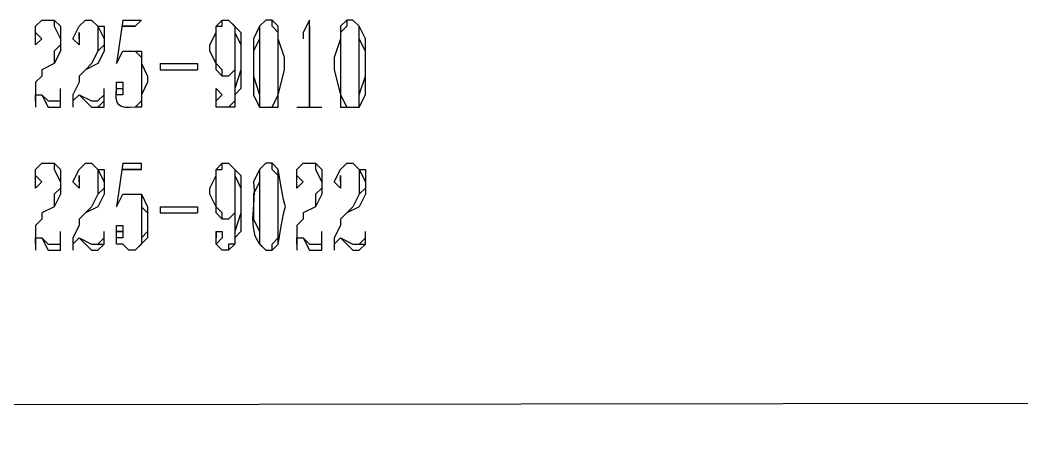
# Model space of a CAD drawing. Header units: metres. Extents: x 45 to 1207, y 17 to 774.
# Drawn here: x 1056.6 to 1095.24, y 17.04 to 33.12 of the extents above; entities that cross this region are included whole.
import ezdxf

# ---------------------------------------------------------------- set-up
doc = ezdxf.new("R2010")
doc.units = ezdxf.units.M

msp = doc.modelspace()

# ---------------------------------------------------------------- linework, layer by layer
for p, q in [((1057.199, 32.88), (1057.439, 33.12)), ((1057.199, 32.16), (1057.199, 32.88)), ((1057.439, 33.12), (1057.919, 33.12)), ((1057.919, 33.12), (1058.159, 32.88)), ((1057.919, 33.12), (1057.919, 32.88)), ((1057.919, 32.88), (1058.159, 32.4)), ((1058.159, 32.88), (1058.159, 31.92)), ((1058.159, 32.88), (1058.159, 31.92)), ((1058.639, 32.4), (1058.879, 32.88)), ((1058.879, 32.88), (1059.119, 33.12)), ((1059.119, 33.12), (1059.359, 33.12)), ((1059.359, 33.12), (1059.599, 32.88)), ((1059.359, 33.12), (1059.599, 32.88)), ((1059.599, 32.88), (1059.839, 32.88)), ((1059.599, 32.88), (1059.839, 32.4)), ((1059.599, 32.88), (1059.599, 31.92)), ((1059.839, 32.88), (1059.839, 31.92)), ((1060.559, 33.12), (1060.319, 31.44)), ((1060.559, 33.12), (1061.279, 33.12)), ((1061.039, 32.88), (1060.559, 32.88)), ((1060.559, 32.88), (1061.039, 32.88)), ((1061.039, 32.88), (1061.279, 33.12)), ((1064.159, 32.88), (1064.399, 33.12)), ((1064.159, 32.64), (1064.159, 32.88)), ((1064.159, 31.44), (1064.159, 32.88)), ((1064.159, 32.88), (1064.399, 32.88)), ((1064.399, 33.12), (1064.639, 33.12)), ((1064.399, 32.88), (1064.399, 33.12)), ((1064.639, 33.12), (1065.119, 32.64)), ((1064.639, 33.12), (1064.879, 32.88)), ((1064.879, 32.88), (1064.879, 32.64)), ((1065.839, 32.88), (1065.599, 32.4)), ((1066.079, 33.12), (1065.839, 32.88)), ((1066.079, 33.12), (1065.839, 32.88)), ((1065.839, 32.88), (1065.839, 32.4)), ((1065.839, 32.88), (1065.839, 29.76)), ((1066.319, 33.12), (1066.079, 33.12)), ((1066.559, 32.88), (1066.319, 33.12)), ((1066.319, 32.88), (1066.319, 33.12)), ((1066.559, 32.64), (1066.319, 32.88)), ((1066.559, 32.4), (1066.559, 32.88)), ((1066.559, 30), (1066.559, 32.88)), ((1067.759, 33.12), (1067.519, 32.64)), ((1067.759, 29.76), (1067.759, 33.12)), ((1067.759, 32.88), (1067.759, 29.76)), ((1067.759, 29.76), (1067.759, 32.88)), ((1069.199, 33.12), (1068.959, 32.88)), ((1068.959, 32.88), (1068.959, 32.4)), ((1068.959, 32.88), (1068.959, 30)), ((1069.199, 32.88), (1068.959, 32.64)), ((1069.439, 33.12), (1069.199, 33.12)), ((1069.199, 33.12), (1069.199, 32.88)), ((1069.679, 32.88), (1069.439, 33.12)), ((1069.679, 32.88), (1069.439, 33.12)), ((1069.919, 32.4), (1069.679, 32.88)), ((1069.679, 32.4), (1069.679, 32.88)), ((1069.679, 29.76), (1069.679, 32.88)), ((1057.199, 32.4), (1057.199, 32.64)), ((1057.199, 32.64), (1057.439, 32.4)), ((1058.879, 32.4), (1058.879, 32.64)), ((1058.879, 32.64), (1058.879, 32.16)), ((1063.919, 32.16), (1064.159, 32.64)), ((1064.159, 31.44), (1064.159, 32.64)), ((1064.879, 32.64), (1065.119, 32.16)), ((1065.119, 32.64), (1065.119, 30.48)), ((1066.559, 30.24), (1066.559, 32.64)), ((1067.519, 32.64), (1067.519, 32.4)), ((1068.959, 32.64), (1068.959, 30.24)), ((1057.439, 32.4), (1057.199, 32.16)), ((1058.159, 32.16), (1057.919, 31.92)), ((1058.159, 32.4), (1058.159, 32.16)), ((1058.879, 32.16), (1058.639, 32.4)), ((1059.839, 32.16), (1059.599, 31.92)), ((1059.839, 32.4), (1059.839, 32.16)), ((1063.919, 31.92), (1063.919, 32.16)), ((1065.119, 32.16), (1065.119, 31.2)), ((1065.599, 32.4), (1065.599, 30.24)), ((1065.839, 32.4), (1065.599, 31.92)), ((1066.799, 31.68), (1066.559, 32.4)), ((1068.959, 32.4), (1068.719, 31.68)), ((1069.919, 31.92), (1069.679, 32.4)), ((1069.919, 30.24), (1069.919, 32.4)), ((1058.159, 31.92), (1057.919, 31.44)), ((1057.919, 31.92), (1057.919, 31.44)), ((1059.599, 31.92), (1059.359, 31.44)), ((1059.839, 31.92), (1059.599, 31.44)), ((1060.319, 31.44), (1060.559, 31.92)), ((1060.559, 31.92), (1061.279, 31.92)), ((1061.039, 31.92), (1061.279, 31.68)), ((1061.279, 31.92), (1061.279, 31.44)), ((1064.159, 31.44), (1063.919, 31.92)), ((1065.599, 31.92), (1065.599, 30.96)), ((1069.919, 30.96), (1069.919, 31.92)), ((1057.919, 31.44), (1057.439, 31.2)), ((1057.919, 31.44), (1057.439, 31.2)), ((1059.599, 31.44), (1059.119, 31.2)), ((1059.359, 31.44), (1059.119, 31.2)), ((1061.279, 31.68), (1061.279, 30)), ((1061.279, 31.44), (1061.519, 30.96)), ((1061.279, 31.44), (1061.279, 30.24)), ((1061.999, 31.44), (1063.439, 31.44)), ((1061.999, 31.44), (1061.999, 31.2)), ((1063.439, 31.44), (1063.439, 31.2)), ((1064.159, 31.2), (1064.159, 31.44)), ((1064.399, 31.2), (1064.159, 31.44)), ((1064.879, 31.68), (1064.879, 31.2)), ((1066.799, 31.2), (1066.799, 31.68)), ((1068.719, 31.68), (1068.719, 31.2)), ((1057.439, 30.96), (1057.199, 30.72)), ((1057.439, 31.2), (1057.439, 30.96)), ((1059.119, 31.2), (1058.879, 30.96)), ((1058.879, 30.96), (1058.879, 30.72)), ((1061.519, 30.96), (1061.519, 30.72)), ((1061.999, 31.2), (1063.439, 31.2)), ((1064.399, 30.96), (1064.159, 31.2)), ((1064.399, 30.96), (1064.399, 31.2)), ((1064.639, 30.96), (1064.399, 30.96)), ((1064.879, 31.2), (1064.639, 30.96)), ((1065.119, 31.2), (1064.879, 30.48)), ((1065.599, 30.96), (1065.839, 30.24)), ((1066.559, 30.24), (1066.799, 31.2)), ((1068.719, 31.2), (1068.959, 30.24)), ((1069.679, 30.24), (1069.919, 30.96)), ((1057.199, 30.72), (1057.199, 29.76)), ((1058.879, 30.72), (1058.639, 30.24)), ((1060.319, 30.48), (1060.319, 30.72)), ((1060.319, 30.72), (1060.559, 30.72)), ((1060.559, 30.72), (1060.559, 30.24)), ((1061.519, 30.72), (1061.279, 30.24)), ((1057.199, 30), (1057.199, 30.24)), ((1057.199, 30.24), (1057.439, 30.24)), ((1057.439, 30.24), (1057.679, 30)), ((1057.439, 30.24), (1057.679, 29.76)), ((1057.439, 30.24), (1057.679, 29.76)), ((1058.159, 29.76), (1058.159, 30.48)), ((1058.159, 30), (1058.159, 30.24)), ((1058.639, 30.24), (1058.639, 29.76)), ((1058.639, 30), (1058.879, 30.24)), ((1058.879, 30.24), (1059.359, 30)), ((1058.879, 30.24), (1059.359, 29.76)), ((1058.879, 30.24), (1059.359, 29.76)), ((1059.599, 30), (1059.839, 30.24)), ((1059.839, 29.76), (1059.839, 30.48)), ((1060.559, 30.24), (1060.319, 30.24)), ((1061.279, 30.24), (1061.279, 29.76)), ((1064.159, 30.24), (1064.159, 30.48)), ((1064.159, 29.76), (1064.159, 30.48)), ((1064.159, 30.48), (1064.399, 30.24)), ((1064.399, 30.24), (1064.159, 30)), ((1065.119, 30.48), (1064.879, 30.24)), ((1064.879, 30.48), (1064.879, 30.24)), ((1064.879, 30.24), (1064.879, 29.76)), ((1065.599, 30.24), (1065.839, 29.76)), ((1065.839, 30.24), (1065.839, 30)), ((1066.319, 29.76), (1066.559, 30.24)), ((1066.559, 29.76), (1066.559, 30.24)), ((1068.959, 30.24), (1068.959, 29.76)), ((1068.959, 30.24), (1069.199, 29.76)), ((1069.679, 29.76), (1069.919, 30.24)), ((1069.679, 30), (1069.679, 30.24)), ((1057.679, 30), (1058.159, 30)), ((1057.679, 29.76), (1058.159, 29.76)), ((1057.679, 29.76), (1058.159, 29.76)), ((1058.159, 29.76), (1058.159, 30)), ((1059.359, 30), (1059.599, 30)), ((1059.359, 29.76), (1059.599, 29.76)), ((1059.359, 29.76), (1059.839, 29.76)), ((1059.599, 29.76), (1059.839, 30)), ((1061.279, 30), (1061.039, 29.76)), ((1061.279, 29.76), (1061.039, 29.76)), ((1064.879, 29.76), (1064.159, 29.76)), ((1064.879, 30), (1064.639, 29.76)), ((1065.839, 29.76), (1066.559, 29.76)), ((1065.839, 29.76), (1066.079, 29.76)), ((1067.279, 29.76), (1068.239, 29.76)), ((1068.959, 29.76), (1069.679, 29.76)), ((1069.439, 29.76), (1069.679, 29.76)), ((1057.199, 27.36), (1057.439, 27.6)), ((1057.439, 27.6), (1057.919, 27.6)), ((1057.919, 27.6), (1058.159, 27.36)), ((1057.919, 27.6), (1057.919, 27.36)), ((1058.879, 27.36), (1059.119, 27.6)), ((1059.119, 27.6), (1059.359, 27.6)), ((1059.359, 27.6), (1059.599, 27.36)), ((1059.359, 27.6), (1059.599, 27.36)), ((1060.559, 27.6), (1060.319, 25.92)), ((1060.559, 27.6), (1061.279, 27.6)), ((1061.279, 27.36), (1061.279, 27.6)), ((1064.159, 27.36), (1064.399, 27.6)), ((1064.399, 27.6), (1064.639, 27.6)), ((1064.399, 27.36), (1064.399, 27.6)), ((1064.639, 27.6), (1065.119, 27.12)), ((1064.639, 27.6), (1064.879, 27.36)), ((1066.079, 27.6), (1065.839, 27.36)), ((1066.079, 27.6), (1065.839, 27.36)), ((1066.319, 27.6), (1066.079, 27.6)), ((1066.559, 27.36), (1066.319, 27.6)), ((1066.319, 27.36), (1066.319, 27.6)), ((1067.279, 27.36), (1067.519, 27.6)), ((1067.519, 27.6), (1067.999, 27.6)), ((1067.999, 27.6), (1068.239, 27.36)), ((1067.999, 27.6), (1067.999, 27.36)), ((1068.96, 27.36), (1069.2, 27.6)), ((1069.2, 27.6), (1069.44, 27.6)), ((1069.44, 27.6), (1069.68, 27.36)), ((1069.44, 27.6), (1069.68, 27.36)), ((1057.199, 26.64), (1057.199, 27.36)), ((1057.199, 26.88), (1057.199, 27.12)), ((1057.199, 27.12), (1057.439, 26.88)), ((1057.919, 27.36), (1058.159, 26.88)), ((1058.159, 27.36), (1058.159, 26.4)), ((1058.159, 27.36), (1058.159, 26.4)), ((1058.639, 26.88), (1058.879, 27.36)), ((1058.879, 26.88), (1058.879, 27.12)), ((1058.879, 27.12), (1058.879, 26.64)), ((1059.599, 27.36), (1059.839, 27.36)), ((1059.599, 27.36), (1059.839, 26.88)), ((1059.599, 27.36), (1059.599, 26.4)), ((1059.839, 27.36), (1059.839, 26.4)), ((1061.279, 27.36), (1060.559, 27.36)), ((1060.559, 27.36), (1061.279, 27.36)), ((1063.919, 26.64), (1064.159, 27.12)), ((1064.159, 27.12), (1064.159, 27.36)), ((1064.159, 25.92), (1064.159, 27.36)), ((1064.159, 27.36), (1064.399, 27.36)), ((1064.159, 25.92), (1064.159, 27.12)), ((1064.879, 27.36), (1064.879, 27.12)), ((1064.879, 27.36), (1064.879, 24.48)), ((1064.879, 27.12), (1065.119, 26.64)), ((1065.119, 27.12), (1065.119, 24.96)), ((1065.839, 27.36), (1065.599, 26.88)), ((1065.839, 27.36), (1065.839, 26.88)), ((1066.559, 27.12), (1066.319, 27.36)), ((1066.559, 24.48), (1066.559, 27.36)), ((1066.559, 24.72), (1066.559, 27.12)), ((1067.279, 26.64), (1067.279, 27.36)), ((1067.279, 26.88), (1067.279, 27.12)), ((1067.279, 27.12), (1067.519, 26.88)), ((1067.999, 27.36), (1068.239, 26.88)), ((1068.239, 27.36), (1068.239, 26.4)), ((1068.239, 27.36), (1068.239, 26.4)), ((1068.72, 26.88), (1068.96, 27.36)), ((1068.96, 26.88), (1068.96, 27.12)), ((1068.96, 27.12), (1068.96, 26.64)), ((1069.68, 27.36), (1069.92, 27.36)), ((1069.68, 27.36), (1069.92, 26.88)), ((1069.68, 27.36), (1069.68, 26.4)), ((1069.92, 27.36), (1069.92, 26.4)), ((1057.439, 26.88), (1057.199, 26.64)), ((1058.159, 26.88), (1058.159, 26.64)), ((1058.879, 26.64), (1058.639, 26.88)), ((1059.839, 26.88), (1059.839, 26.64)), ((1065.839, 26.88), (1065.599, 26.4)), ((1067.519, 26.88), (1067.279, 26.64)), ((1068.239, 26.88), (1068.239, 26.64)), ((1068.96, 26.64), (1068.72, 26.88)), ((1069.92, 26.88), (1069.92, 26.64)), ((1058.159, 26.64), (1057.919, 26.4)), ((1058.159, 26.4), (1057.919, 25.92)), ((1057.919, 26.4), (1057.919, 25.92)), ((1059.599, 26.4), (1059.359, 25.92)), ((1059.839, 26.64), (1059.599, 26.4)), ((1059.839, 26.4), (1059.599, 25.92)), ((1060.319, 25.92), (1060.559, 26.4)), ((1060.559, 26.4), (1061.279, 26.4)), ((1061.039, 26.4), (1061.279, 26.4)), ((1061.279, 26.4), (1061.519, 25.92)), ((1061.279, 26.4), (1061.279, 24.48)), ((1063.919, 26.4), (1063.919, 26.64)), ((1064.159, 25.92), (1063.919, 26.4)), ((1065.119, 26.64), (1065.119, 25.68)), ((1065.599, 26.4), (1065.599, 25.44)), ((1068.239, 26.64), (1067.999, 26.4)), ((1068.239, 26.4), (1067.999, 25.92)), ((1067.999, 26.4), (1067.999, 25.92)), ((1069.68, 26.4), (1069.44, 25.92)), ((1069.92, 26.64), (1069.68, 26.4)), ((1069.92, 26.4), (1069.68, 25.92)), ((1057.919, 25.92), (1057.439, 25.68)), ((1057.919, 25.92), (1057.439, 25.68)), ((1059.599, 25.92), (1059.119, 25.68)), ((1059.359, 25.92), (1059.119, 25.68)), ((1061.279, 25.92), (1061.519, 25.68)), ((1061.519, 25.92), (1061.519, 24.72)), ((1061.999, 25.92), (1063.439, 25.92)), ((1061.999, 25.92), (1061.999, 25.68)), ((1063.439, 25.92), (1063.439, 25.68)), ((1064.159, 25.68), (1064.159, 25.92)), ((1064.399, 25.68), (1064.159, 25.92)), ((1064.879, 26.16), (1064.879, 25.68)), ((1067.999, 25.92), (1067.519, 25.68)), ((1067.999, 25.92), (1067.519, 25.68)), ((1069.68, 25.92), (1069.2, 25.68)), ((1069.44, 25.92), (1069.2, 25.68)), ((1057.439, 25.68), (1057.439, 25.44)), ((1059.119, 25.68), (1058.879, 25.44)), ((1061.519, 25.68), (1061.519, 24.96)), ((1061.999, 25.68), (1063.439, 25.68)), ((1064.399, 25.44), (1064.159, 25.68)), ((1064.399, 25.44), (1064.399, 25.68)), ((1064.879, 25.68), (1064.639, 25.44)), ((1065.119, 25.68), (1064.879, 24.96)), ((1067.519, 25.68), (1067.519, 25.44)), ((1069.2, 25.68), (1068.96, 25.44)), ((1057.439, 25.44), (1057.199, 25.2)), ((1057.199, 25.2), (1057.199, 24.24)), ((1058.879, 25.2), (1058.639, 24.72)), ((1058.879, 25.44), (1058.879, 25.2)), ((1060.319, 24.48), (1060.319, 25.2)), ((1060.319, 25.2), (1060.559, 25.2)), ((1060.559, 25.2), (1060.559, 24.72)), ((1064.639, 25.44), (1064.399, 25.44)), ((1065.599, 25.44), (1065.839, 24.96)), ((1067.519, 25.44), (1067.279, 25.2)), ((1067.279, 25.2), (1067.279, 24.24)), ((1068.96, 25.2), (1068.72, 24.72)), ((1068.96, 25.44), (1068.96, 25.2)), ((1058.159, 24.24), (1058.159, 24.96)), ((1059.839, 24.48), (1059.839, 24.96)), ((1060.319, 24.96), (1060.559, 24.96)), ((1060.559, 24.96), (1060.319, 24.96)), ((1061.519, 24.96), (1061.279, 24.72)), ((1064.159, 24.96), (1064.159, 24.72)), ((1064.159, 24.72), (1064.159, 24.96)), ((1064.159, 24.48), (1064.159, 24.96)), ((1064.159, 24.96), (1064.399, 24.96)), ((1064.399, 24.96), (1064.399, 24.72)), ((1065.119, 24.96), (1064.879, 24.72)), ((1064.879, 24.96), (1064.879, 24.72)), ((1065.839, 24.96), (1065.839, 24.48)), ((1068.24, 24.24), (1068.24, 24.96)), ((1069.92, 24.48), (1069.92, 24.96)), ((1057.199, 24.48), (1057.199, 24.72)), ((1057.199, 24.72), (1057.439, 24.72)), ((1057.439, 24.72), (1057.679, 24.48)), ((1057.439, 24.72), (1057.679, 24.48)), ((1057.439, 24.72), (1057.679, 24.24)), ((1057.679, 24.48), (1058.159, 24.48)), ((1057.679, 24.48), (1058.159, 24.48)), ((1058.159, 24.48), (1058.159, 24.72)), ((1058.639, 24.72), (1058.639, 24.24)), ((1058.639, 24.48), (1058.879, 24.72)), ((1058.879, 24.72), (1059.359, 24.48)), ((1058.879, 24.72), (1059.359, 24.48)), ((1058.879, 24.72), (1059.359, 24.24)), ((1059.359, 24.48), (1059.599, 24.48)), ((1059.359, 24.48), (1059.839, 24.48)), ((1059.599, 24.48), (1059.839, 24.72)), ((1059.599, 24.24), (1059.839, 24.48)), ((1060.559, 24.72), (1060.319, 24.72)), ((1060.559, 24.48), (1060.319, 24.48)), ((1060.799, 24.24), (1060.559, 24.48)), ((1061.519, 24.72), (1061.039, 24.24)), ((1061.279, 24.48), (1061.039, 24.24)), ((1064.399, 24.72), (1064.159, 24.48)), ((1064.399, 24.24), (1064.159, 24.48)), ((1064.879, 24.48), (1064.639, 24.24)), ((1064.879, 24.48), (1064.639, 24.48)), ((1064.639, 24.48), (1064.639, 24.24)), ((1064.879, 24.72), (1064.879, 24.48)), ((1065.839, 24.48), (1066.079, 24.24)), ((1066.319, 24.48), (1066.559, 24.72)), ((1066.319, 24.24), (1066.559, 24.48)), ((1066.319, 24.24), (1066.319, 24.48)), ((1067.279, 24.48), (1067.279, 24.72)), ((1067.279, 24.72), (1067.519, 24.72)), ((1067.519, 24.72), (1067.759, 24.48)), ((1067.52, 24.72), (1067.76, 24.48)), ((1067.52, 24.72), (1067.76, 24.24)), ((1067.759, 24.48), (1068.239, 24.48)), ((1067.76, 24.48), (1068.24, 24.48)), ((1068.239, 24.48), (1068.239, 24.72)), ((1068.72, 24.72), (1068.72, 24.24)), ((1068.72, 24.48), (1068.96, 24.72)), ((1068.96, 24.72), (1069.44, 24.48)), ((1068.96, 24.72), (1069.44, 24.48)), ((1068.96, 24.72), (1069.44, 24.24)), ((1069.44, 24.48), (1069.68, 24.48)), ((1069.44, 24.48), (1069.92, 24.48)), ((1069.68, 24.48), (1069.92, 24.72)), ((1069.68, 24.24), (1069.92, 24.48)), ((1057.679, 24.24), (1058.159, 24.24)), ((1059.359, 24.24), (1059.599, 24.24)), ((1061.039, 24.24), (1060.799, 24.24)), ((1064.639, 24.24), (1064.399, 24.24)), ((1066.079, 24.24), (1066.319, 24.24)), ((1067.76, 24.24), (1068.24, 24.24)), ((1069.44, 24.24), (1069.68, 24.24)), ((53.04, 17.04), (1205.04, 18.48)), ((53.04, 17.04), (1205.04, 18.48))]:
    msp.add_line(p, q)
for points in [[(1064.879, 32.88), (1064.879, 32.52), (1064.879, 32.16), (1064.879, 31.8), (1064.879, 31.44), (1064.879, 31.08), (1064.879, 30.72), (1064.879, 30.36), (1064.879, 30)], [(1061.039, 29.76), (1060.823, 29.744), (1060.649, 29.753), (1060.514, 29.789), (1060.415, 29.855), (1060.348, 29.955), (1060.312, 30.09), (1060.304, 30.264), (1060.319, 30.48)], [(1065.839, 27.36), (1065.839, 27), (1065.839, 26.64), (1065.839, 26.28), (1065.839, 25.92), (1065.839, 25.56), (1065.839, 25.2), (1065.839, 24.84), (1065.839, 24.48)], [(1066.559, 24.48), (1066.679, 25.23), (1066.765, 25.645), (1066.816, 25.838), (1066.833, 25.92), (1066.816, 26.002), (1066.765, 26.194), (1066.679, 26.61), (1066.559, 27.36)], [(1065.599, 26.88), (1065.627, 26.542), (1065.615, 26.188), (1065.588, 25.827), (1065.57, 25.468), (1065.586, 25.12), (1065.66, 24.793), (1065.816, 24.497), (1066.079, 24.24)]]:
    msp.add_lwpolyline(points)
msp.add_lwpolyline([(1060.319, 30.24), (1060.319, 30.48), (1060.559, 30.48), (1060.559, 30.24)], close=True)

doc.saveas('drawing.dxf')
